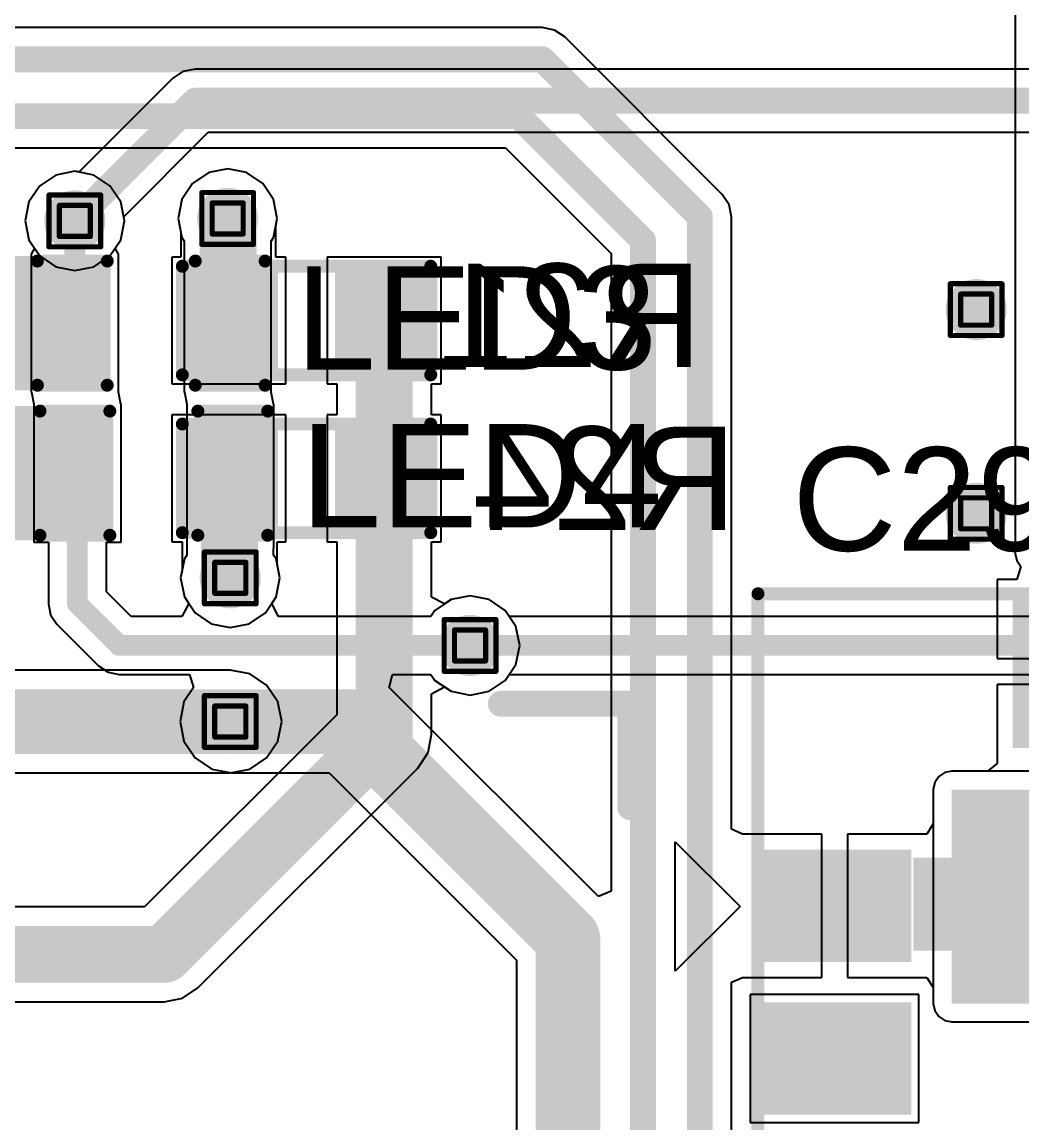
# Model space of a CAD drawing. Header units: inches. Extents: x -8 to 208, y -3 to 109.
# Drawn here: x 55.98 to 65.8, y 46.27 to 57.08 of the extents above; entities that cross this region are included whole.
import ezdxf

# ---------------------------------------------------------------- set-up
doc = ezdxf.new("R2010")
doc.units = ezdxf.units.IN
for name, color, linetype in [('BottomLayer', 5, 'Continuous'), ('BottomOverlay', 54, 'Continuous'), ('BottomPaste', 16, 'Continuous'), ('BottomSolder', 6, 'Continuous'), ('DrillDrawing', 1, 'Continuous'), ('KeepOutLayer', 6, 'Continuous'), ('TopLayer', 1, 'Continuous'), ('TopOverlay', 2, 'Continuous'), ('TopPaste', 8, 'Continuous'), ('TopSolder', 216, 'Continuous'), ('ViaHoleLayer', 16, 'Continuous')]:
    doc.layers.add(name, color=color, linetype=linetype)
doc.styles.add('Arial', font='', dxfattribs={"height": 0.2})
doc.styles.get('Arial').set_extended_font_data('Arial')

# ---------------------------------------------------------------- blocks, each defined once
blk = doc.blocks.new('SIM7500E_18')
at = {"layer": 'KeepOutLayer'}
blk.add_hatch(color=6, dxfattribs=at).paths.add_polyline_path([(1.05000044, -0.9600006199999999), (3.15000132, -0.9600006199999999), (3.15000132, 1.14000026), (1.05000044, 1.14000026)])
at = {"layer": 'TopLayer'}
for points in [[(-0.74999977, 0.45000037), (0.55000017, 0.45000037), (0.55000017, -0.45000037), (-0.74999977, -0.45000037)], [(-0.74999977, -1.04999917), (0.55000017, -1.04999917), (0.55000017, -1.94999991), (-0.74999977, -1.94999991)]]:
    blk.add_hatch(color=1, dxfattribs=at).paths.add_polyline_path(points)
at = {"layer": 'TopOverlay'}
blk.add_hatch(color=2, dxfattribs=at).paths.add_polyline_path([(0.6715988599999999, -0.44159678), (1.15419886, -0.44159678), (1.15419886, 0.47280322), (0.6715988599999999, 0.47280322)])
at = {"layer": 'TopPaste'}
for points in [[(-0.74999977, 0.45000037), (0.55000017, 0.45000037), (0.55000017, -0.45000037), (-0.74999977, -0.45000037)], [(-0.74999977, -1.04999917), (0.55000017, -1.04999917), (0.55000017, -1.94999991), (-0.74999977, -1.94999991)]]:
    blk.add_hatch(color=8, dxfattribs=at).paths.add_polyline_path(points)
at = {"layer": 'TopSolder'}
for points in [[(2.75160105, 3.05160045), (2.75160105, 1.54840051), (1.64840031, 1.54840051), (1.64840031, 3.05160045)], [(-0.85159977, 0.55160037), (0.65160017, 0.55160037), (0.65160017, -0.55160037), (-0.85159977, -0.55160037)], [(-0.85159977, -0.9483991699999998), (0.65160017, -0.9483991699999998), (0.65160017, -2.05159991), (-0.85159977, -2.05159991)]]:
    blk.add_hatch(color=216, dxfattribs=at).paths.add_polyline_path(points)
at = {"layer": 'TopOverlay'}
for p, q in [((-1.6637, 0.6281013599999999), (-1.0287, -0.00689864)), ((-1.6637, -0.64189864), (-1.6637, 0.6281013599999999)), ((-1.0287, -0.00689864), (-1.6637, -0.64189864))]:
    blk.add_line(p, q, dxfattribs=at)
at = {"layer": 'TopOverlay', "const_width": 0.127}
for points in [[(-0.85240114, 3.06360068), (-0.8523985999999999, 3.06360322)], [(-0.85240114, -24.03819932), (-0.85240114, 3.06360068)], [(-0.8523985999999999, 3.06360322), (23.25219886, 3.06360322)]]:
    blk.add_lwpolyline(points, dxfattribs=at)
at = {"layer": 'TopOverlay', "const_width": 0.0635}
for points in [[(-0.8841511400000001, 3.06360068, 1), (-0.82065114, 3.06360068, 1)], [(-0.8841511400000001, 3.06360068, 1), (-0.82065114, 3.06360068, 1)], [(-0.8841486, 3.06360322, 1), (-0.8206485999999998, 3.06360322, 1)], [(-0.8841486, 3.06360322, 1), (-0.8206485999999998, 3.06360322, 1)]]:
    blk.add_lwpolyline(points, format="xyb", close=True, dxfattribs=at)
blk = doc.blocks.new('R___0603_B_45')
at = {"layer": 'BottomLayer'}
for points in [[(-1.143, -0.4445), (-1.143, 0.4445), (-0.3809999999999999, 0.4445), (-0.3809999999999999, -0.4445)], [(0.3809999999999999, -0.4445), (0.3809999999999999, 0.4445), (1.143, 0.4445), (1.143, -0.4445)]]:
    blk.add_hatch(color=5, dxfattribs=at).paths.add_polyline_path(points)
at = {"layer": 'BottomPaste'}
for points in [[(-1.143, -0.4445), (-1.143, 0.4445), (-0.3809999999999999, 0.4445), (-0.3809999999999999, -0.4445)], [(0.3809999999999999, -0.4445), (0.3809999999999999, 0.4445), (1.143, 0.4445), (1.143, -0.4445)]]:
    blk.add_hatch(color=16, dxfattribs=at).paths.add_polyline_path(points)
at = {"layer": 'BottomSolder'}
for points in [[(-1.2446, -0.5460999999999999), (-1.2446, 0.5460999999999999), (-0.2794, 0.5460999999999999), (-0.2794, -0.5460999999999999)], [(0.2794, -0.5460999999999999), (0.2794, 0.5460999999999999), (1.2446, 0.5460999999999999), (1.2446, -0.5460999999999999)]]:
    blk.add_hatch(color=6, dxfattribs=at).paths.add_polyline_path(points)
at = {"layer": 'BottomOverlay', "const_width": 0.127}
for points in [[(1.2192, 0.5334), (-1.2192, 0.5334)], [(-1.2192, 0.5334), (-1.2192, -0.5334)], [(1.2192, 0.5334), (1.2192, -0.5334)], [(1.2192, -0.5334), (-1.2192, -0.5334)]]:
    blk.add_lwpolyline(points, dxfattribs=at)
at = {"layer": 'BottomOverlay', "const_width": 0.0635}
for points in [[(-1.25095, 0.5334, 1), (-1.18745, 0.5334, 1)], [(-1.25095, 0.5334, 1), (-1.18745, 0.5334, 1)], [(1.18745, 0.5334, 1), (1.25095, 0.5334, 1)], [(1.18745, 0.5334, 1), (1.25095, 0.5334, 1)], [(-1.25095, -0.5334, 1), (-1.18745, -0.5334, 1)], [(-1.25095, -0.5334, 1), (-1.18745, -0.5334, 1)], [(1.18745, -0.5334, 1), (1.25095, -0.5334, 1)], [(1.18745, -0.5334, 1), (1.25095, -0.5334, 1)]]:
    blk.add_lwpolyline(points, format="xyb", close=True, dxfattribs=at)
blk = doc.blocks.new('R___0603_B_48')
at = {"layer": 'BottomLayer'}
for points in [[(-1.143, -0.4445), (-1.143, 0.4445), (-0.3809999999999999, 0.4445), (-0.3809999999999999, -0.4445)], [(0.3809999999999999, -0.4445), (0.3809999999999999, 0.4445), (1.143, 0.4445), (1.143, -0.4445)]]:
    blk.add_hatch(color=5, dxfattribs=at).paths.add_polyline_path(points)
at = {"layer": 'BottomPaste'}
for points in [[(-1.143, -0.4445), (-1.143, 0.4445), (-0.3809999999999999, 0.4445), (-0.3809999999999999, -0.4445)], [(0.3809999999999999, -0.4445), (0.3809999999999999, 0.4445), (1.143, 0.4445), (1.143, -0.4445)]]:
    blk.add_hatch(color=16, dxfattribs=at).paths.add_polyline_path(points)
at = {"layer": 'BottomSolder'}
for points in [[(-1.2446, -0.5460999999999999), (-1.2446, 0.5460999999999999), (-0.2794, 0.5460999999999999), (-0.2794, -0.5460999999999999)], [(0.2794, -0.5460999999999999), (0.2794, 0.5460999999999999), (1.2446, 0.5460999999999999), (1.2446, -0.5460999999999999)]]:
    blk.add_hatch(color=6, dxfattribs=at).paths.add_polyline_path(points)
at = {"layer": 'BottomOverlay', "const_width": 0.127}
for points in [[(-1.2192, 0.5334), (-1.2192, -0.5334)], [(1.2192, 0.5334), (-1.2192, 0.5334)], [(1.2192, 0.5334), (1.2192, -0.5334)], [(1.2192, -0.5334), (-1.2192, -0.5334)]]:
    blk.add_lwpolyline(points, dxfattribs=at)
at = {"layer": 'BottomOverlay', "const_width": 0.0635}
for points in [[(-1.25095, 0.5334, 1), (-1.18745, 0.5334, 1)], [(-1.25095, 0.5334, 1), (-1.18745, 0.5334, 1)], [(1.18745, 0.5334, 1), (1.25095, 0.5334, 1)], [(1.18745, 0.5334, 1), (1.25095, 0.5334, 1)], [(-1.25095, -0.5334, 1), (-1.18745, -0.5334, 1)], [(-1.25095, -0.5334, 1), (-1.18745, -0.5334, 1)], [(1.18745, -0.5334, 1), (1.25095, -0.5334, 1)], [(1.18745, -0.5334, 1), (1.25095, -0.5334, 1)]]:
    blk.add_lwpolyline(points, format="xyb", close=True, dxfattribs=at)
blk = doc.blocks.new('LED_0603_77')
at = {"layer": 'TopLayer'}
for points in [[(-0.999998, 0.5000002699999999), (-0.499999, 0.5000002699999999), (-0.499999, -0.5000002699999999), (-0.999998, -0.5000002699999999)], [(0.50000154, 0.5000002699999999), (1.00000054, 0.5000002699999999), (1.00000054, -0.5000002699999999), (0.50000154, -0.5000002699999999)]]:
    blk.add_hatch(color=1, dxfattribs=at).paths.add_polyline_path(points)
at = {"layer": 'TopOverlay'}
blk.add_hatch(color=2, dxfattribs=at).paths.add_polyline_path([(1.11760254, -0.6604), (1.75259746, -0.6604), (1.75259746, 0.6604), (1.11760254, 0.6604)])
at = {"layer": 'TopPaste'}
for points in [[(-0.999998, 0.5000002699999999), (-0.499999, 0.5000002699999999), (-0.499999, -0.5000002699999999), (-0.999998, -0.5000002699999999)], [(0.50000154, 0.5000002699999999), (1.00000054, 0.5000002699999999), (1.00000054, -0.5000002699999999), (0.50000154, -0.5000002699999999)]]:
    blk.add_hatch(color=8, dxfattribs=at).paths.add_polyline_path(points)
at = {"layer": 'TopSolder'}
for points in [[(-1.101598, 0.6016002699999999), (-0.398399, 0.6016002699999999), (-0.398399, -0.6016002699999999), (-1.101598, -0.6016002699999999)], [(0.39840154, 0.6016002699999999), (1.10160054, 0.6016002699999999), (1.10160054, -0.6016002699999999), (0.39840154, -0.6016002699999999)]]:
    blk.add_hatch(color=216, dxfattribs=at).paths.add_polyline_path(points)
at = {"layer": 'TopOverlay', "const_width": 0.127}
for points in [[(-1.1176, 0.6096), (-1.1176, -0.6096)], [(-0.4318, 0.6096), (-1.1176, 0.6096)], [(1.11760254, 0.6096), (0.4318, 0.6096)], [(1.11760254, 0.6096), (1.11760254, -0.6096)], [(-0.4318, -0.6096), (-1.1176, -0.6096)], [(1.11760254, -0.6096), (0.4318, -0.6096)]]:
    blk.add_lwpolyline(points, dxfattribs=at)
at = {"layer": 'TopOverlay', "const_width": 0.0635}
for points in [[(-1.14935, 0.6096, 1), (-1.08585, 0.6096, 1)], [(-1.14935, 0.6096, 1), (-1.08585, 0.6096, 1)], [(-0.46355, 0.6096, 1), (-0.40005, 0.6096, 1)], [(0.40005, 0.6096, 1), (0.46355, 0.6096, 1)], [(1.08585254, 0.6096, 1), (1.14935254, 0.6096, 1)], [(1.08585254, 0.6096, 1), (1.14935254, 0.6096, 1)], [(-1.14935, -0.6096, 1), (-1.08585, -0.6096, 1)], [(-1.14935, -0.6096, 1), (-1.08585, -0.6096, 1)], [(-0.46355, -0.6096, 1), (-0.40005, -0.6096, 1)], [(0.40005, -0.6096, 1), (0.46355, -0.6096, 1)], [(1.08585254, -0.6096, 1), (1.14935254, -0.6096, 1)], [(1.08585254, -0.6096, 1), (1.14935254, -0.6096, 1)]]:
    blk.add_lwpolyline(points, format="xyb", close=True, dxfattribs=at)
blk = doc.blocks.new('LED_0603_78')
at = {"layer": 'TopLayer'}
for points in [[(-0.999998, 0.5000002699999999), (-0.499999, 0.5000002699999999), (-0.499999, -0.5000002699999999), (-0.999998, -0.5000002699999999)], [(0.50000154, 0.5000002699999999), (1.00000054, 0.5000002699999999), (1.00000054, -0.5000002699999999), (0.50000154, -0.5000002699999999)]]:
    blk.add_hatch(color=1, dxfattribs=at).paths.add_polyline_path(points)
at = {"layer": 'TopOverlay'}
blk.add_hatch(color=2, dxfattribs=at).paths.add_polyline_path([(1.1176, -0.66039238), (1.75259492, -0.66039238), (1.75259492, 0.66040762), (1.1176, 0.66040762)])
at = {"layer": 'TopPaste'}
for points in [[(-0.999998, 0.5000002699999999), (-0.499999, 0.5000002699999999), (-0.499999, -0.5000002699999999), (-0.999998, -0.5000002699999999)], [(0.50000154, 0.5000002699999999), (1.00000054, 0.5000002699999999), (1.00000054, -0.5000002699999999), (0.50000154, -0.5000002699999999)]]:
    blk.add_hatch(color=8, dxfattribs=at).paths.add_polyline_path(points)
at = {"layer": 'TopSolder'}
for points in [[(-1.101598, 0.6016002699999999), (-0.398399, 0.6016002699999999), (-0.398399, -0.6016002699999999), (-1.101598, -0.6016002699999999)], [(0.39840154, 0.6016002699999999), (1.10160054, 0.6016002699999999), (1.10160054, -0.6016002699999999), (0.39840154, -0.6016002699999999)]]:
    blk.add_hatch(color=216, dxfattribs=at).paths.add_polyline_path(points)
at = {"layer": 'TopOverlay', "const_width": 0.127}
for points in [[(-1.1176, 0.6096), (-1.1176, -0.6096)], [(-0.4318, 0.6096), (-1.1176, 0.6096)], [(1.11760254, 0.6096), (0.4318, 0.6096)], [(1.11760254, 0.6096), (1.11760254, -0.6096)], [(-0.4318, -0.6096), (-1.1176, -0.6096)], [(1.11760254, -0.6096), (0.4318, -0.6096)]]:
    blk.add_lwpolyline(points, dxfattribs=at)
at = {"layer": 'TopOverlay', "const_width": 0.0635}
for points in [[(-1.14935, 0.6096, 1), (-1.08585, 0.6096, 1)], [(-1.14935, 0.6096, 1), (-1.08585, 0.6096, 1)], [(-0.46355, 0.6096, 1), (-0.40005, 0.6096, 1)], [(0.40005, 0.6096, 1), (0.46355, 0.6096, 1)], [(1.08585254, 0.6096, 1), (1.14935254, 0.6096, 1)], [(1.08585254, 0.6096, 1), (1.14935254, 0.6096, 1)], [(-1.14935, -0.6096, 1), (-1.08585, -0.6096, 1)], [(-1.14935, -0.6096, 1), (-1.08585, -0.6096, 1)], [(-0.46355, -0.6096, 1), (-0.40005, -0.6096, 1)], [(0.40005, -0.6096, 1), (0.46355, -0.6096, 1)], [(1.08585254, -0.6096, 1), (1.14935254, -0.6096, 1)], [(1.08585254, -0.6096, 1), (1.14935254, -0.6096, 1)]]:
    blk.add_lwpolyline(points, format="xyb", close=True, dxfattribs=at)

msp = doc.modelspace()

# ---------------------------------------------------------------- hatches: boundary and pattern name
at = {"layer": 'BottomLayer'}
h = msp.add_hatch(color=5, dxfattribs=at)
edge = h.paths.add_edge_path()
edge.add_arc((56.50159895999999, 55.13140103999999), 0.2999994, 0, 360)
h = msp.add_hatch(color=5, dxfattribs=at)
edge = h.paths.add_edge_path()
edge.add_arc((58.00159849999999, 55.1554015), 0.2999994, 0, 360)
h = msp.add_hatch(color=5, dxfattribs=at)
edge = h.paths.add_edge_path()
edge.add_arc((65.34814464, 54.26027501999999), 0.2999994, 0, 360)
h = msp.add_hatch(color=5, dxfattribs=at)
edge = h.paths.add_edge_path()
edge.add_arc((65.34814464, 52.26027647999999), 0.2999994, 0, 360)
h = msp.add_hatch(color=5, dxfattribs=at)
edge = h.paths.add_edge_path()
edge.add_arc((58.02699849999999, 51.6261985), 0.2999994, 0, 360)
h = msp.add_hatch(color=5, dxfattribs=at)
edge = h.paths.add_edge_path()
edge.add_arc((60.38060059999999, 50.96260063999999), 0.2999994, 0, 360)
h = msp.add_hatch(color=5, dxfattribs=at)
edge = h.paths.add_edge_path()
edge.add_arc((58.02699849999999, 50.2158), 0.2999994, 0, 360)
at = {"layer": 'TopLayer'}
h = msp.add_hatch(color=1, dxfattribs=at)
edge = h.paths.add_edge_path()
edge.add_arc((56.50159895999999, 55.13140103999999), 0.2999994, 0, 360)
h = msp.add_hatch(color=1, dxfattribs=at)
edge = h.paths.add_edge_path()
edge.add_arc((58.00159849999999, 55.1554015), 0.2999994, 0, 360)
h = msp.add_hatch(color=1, dxfattribs=at)
edge = h.paths.add_edge_path()
edge.add_arc((65.34814464, 54.26027501999999), 0.2999994, 0, 360)
h = msp.add_hatch(color=1, dxfattribs=at)
edge = h.paths.add_edge_path()
edge.add_arc((65.34814464, 52.26027647999999), 0.2999994, 0, 360)
h = msp.add_hatch(color=1, dxfattribs=at)
edge = h.paths.add_edge_path()
edge.add_arc((58.02699849999999, 51.6261985), 0.2999994, 0, 360)
h = msp.add_hatch(color=1, dxfattribs=at)
edge = h.paths.add_edge_path()
edge.add_arc((60.38060059999999, 50.96260063999999), 0.2999994, 0, 360)
h = msp.add_hatch(color=1, dxfattribs=at)
edge = h.paths.add_edge_path()
edge.add_arc((58.02699849999999, 50.2158), 0.2999994, 0, 360)
at = {"layer": 'ViaHoleLayer'}
h = msp.add_hatch(color=16, dxfattribs=at)
edge = h.paths.add_edge_path()
edge.add_arc((56.50159895999999, 55.13140103999999), 0.1499997, 0, 360)
h = msp.add_hatch(color=16, dxfattribs=at)
edge = h.paths.add_edge_path()
edge.add_arc((58.00159849999999, 55.1554015), 0.1499997, 0, 360)
h = msp.add_hatch(color=16, dxfattribs=at)
edge = h.paths.add_edge_path()
edge.add_arc((65.34814464, 54.26027501999999), 0.1499997, 0, 360)
h = msp.add_hatch(color=16, dxfattribs=at)
edge = h.paths.add_edge_path()
edge.add_arc((65.34814464, 52.26027647999999), 0.1499997, 0, 360)
h = msp.add_hatch(color=16, dxfattribs=at)
edge = h.paths.add_edge_path()
edge.add_arc((58.02699849999999, 51.6261985), 0.1499997, 0, 360)
h = msp.add_hatch(color=16, dxfattribs=at)
edge = h.paths.add_edge_path()
edge.add_arc((60.38060059999999, 50.96260063999999), 0.1499997, 0, 360)
h = msp.add_hatch(color=16, dxfattribs=at)
edge = h.paths.add_edge_path()
edge.add_arc((58.02699849999999, 50.2158), 0.1499997, 0, 360)

# ---------------------------------------------------------------- linework, layer by layer
at = {"layer": 'BottomLayer'}
for p, q in [((57.56307004, 56.59891652), (57.46224982, 56.5315481)), ((57.68199792, 56.62257154), (57.56307004, 56.59891652)), ((73.1012, 56.62257154), (57.68199792, 56.62257154)), ((57.46224982, 56.5315481), (56.54135504, 55.61065331999999)), ((56.98085123999999, 55.17115712), (57.81072258, 56.00102845999999)), ((57.81072258, 56.00102845999999), (72.97247533999999, 56.00102845999999)), ((56.31517058, 55.58147633999999), (56.15712416, 55.47587584)), ((56.50159895999999, 55.61856034), (56.31517058, 55.58147633999999)), ((56.54135504, 55.61065331999999), (56.50159895999999, 55.61856034)), ((57.81517012, 55.60547679999999), (57.6571237, 55.4998763)), ((58.00159849999999, 55.6425608), (57.81517012, 55.60547679999999)), ((58.18802688, 55.60547679999999), (58.00159849999999, 55.6425608)), ((58.34607329999999, 55.4998763), (58.18802688, 55.60547679999999)), ((56.15712416, 55.47587584), (56.05152366, 55.31782942)), ((57.6571237, 55.4998763), (57.55152319999999, 55.34182987999999)), ((58.45167379999999, 55.34182987999999), (58.34607329999999, 55.4998763)), ((56.05152366, 55.31782942), (56.01443965999999, 55.13140103999999)), ((57.55152319999999, 55.34182987999999), (57.5144392, 55.1554015)), ((58.48875779999999, 55.1554015), (58.45167379999999, 55.34182987999999)), ((56.98875826, 55.13140103999999), (56.98085123999999, 55.17115712)), ((57.5144392, 55.1554015), (57.54144194, 55.01965374)), ((58.47375401999999, 55.07997366), (58.48875779999999, 55.1554015)), ((56.01443965999999, 55.13140103999999), (56.05152366, 54.94497266)), ((56.95167426, 54.94497266), (56.98875826, 55.13140103999999)), ((58.47375401999999, 54.77509999999999), (58.47375401999999, 55.07997366)), ((56.05152366, 54.94497266), (56.15712416, 54.78692623999999)), ((56.84607376, 54.78692623999999), (56.95167426, 54.94497266)), ((57.54144194, 55.01965374), (57.54144194, 54.77509999999999)), ((56.15712416, 54.78692623999999), (56.31517058, 54.68132574)), ((56.68802734, 54.68132574), (56.84607376, 54.78692623999999)), ((57.54144194, 54.77509999999999), (57.4548, 54.77509999999999)), ((57.4548, 54.77509999999999), (57.4548, 53.5305)), ((58.57239999999999, 54.77509999999999), (58.47375401999999, 54.77509999999999)), ((58.57239999999999, 53.5305), (58.57239999999999, 54.77509999999999)), ((60.0964, 54.77509999999999), (58.9788, 54.77509999999999)), ((58.9788, 54.77509999999999), (58.9788, 53.5305)), ((60.0964, 53.5305), (60.0964, 54.77509999999999)), ((56.31517058, 54.68132574), (56.50159895999999, 54.64424173999999)), ((56.50159895999999, 54.64424173999999), (56.68802734, 54.68132574)), ((57.4548, 53.5305), (58.57239999999999, 53.5305)), ((58.9788, 53.5305), (59.07144395999999, 53.5305)), ((59.07144395999999, 53.5305), (59.07144395999999, 53.2257)), ((60.00375603999999, 53.2257), (60.00375603999999, 53.5305)), ((60.00375603999999, 53.5305), (60.0964, 53.5305)), ((58.57239999999999, 53.2257), (57.4548, 53.2257)), ((57.4548, 53.2257), (57.4548, 51.9811)), ((58.57239999999999, 51.9811), (58.57239999999999, 53.2257)), ((59.07144395999999, 53.2257), (58.9788, 53.2257)), ((58.9788, 53.2257), (58.9788, 51.9811)), ((60.0964, 53.2257), (60.00375603999999, 53.2257)), ((60.0964, 51.9811), (60.0964, 53.2257)), ((57.4548, 51.9811), (57.55414193999999, 51.9811)), ((57.55414193999999, 51.9811), (57.55414193999999, 51.69810081999999)), ((58.48645402, 51.76547178), (58.48645402, 51.9811)), ((58.48645402, 51.9811), (58.57239999999999, 51.9811)), ((58.9788, 51.9811), (59.07144395999999, 51.9811)), ((59.07144395999999, 51.9811), (59.07144395999999, 50.28188826)), ((60.00375603999999, 51.43819024), (60.00375603999999, 51.9811)), ((60.00375603999999, 51.9811), (60.0964, 51.9811)), ((57.55414193999999, 51.69810081999999), (57.5398392, 51.6261985)), ((58.5141578, 51.6261985), (58.48645402, 51.76547178)), ((57.5398392, 51.6261985), (57.5769232, 51.43977011999999)), ((58.47707379999999, 51.43977011999999), (58.5141578, 51.6261985)), ((57.5769232, 51.43977011999999), (57.6825237, 51.2817237)), ((58.3714733, 51.2817237), (58.47707379999999, 51.43977011999999)), ((60.13075603999999, 51.37030366), (60.00375603999999, 51.43819024)), ((60.19417221999999, 51.41267593999999), (60.13075603999999, 51.37030366)), ((60.38060059999999, 51.44975994), (60.19417221999999, 51.41267593999999)), ((60.56702898, 51.41267593999999), (60.38060059999999, 51.44975994)), ((60.72507539999999, 51.30707544), (60.56702898, 51.41267593999999)), ((57.6825237, 51.2817237), (57.84057012, 51.17612319999999)), ((58.21342688, 51.17612319999999), (58.3714733, 51.2817237)), ((60.76489752, 51.24747433999999), (60.72507539999999, 51.30707544)), ((67.7458005, 51.24747433999999), (60.76489752, 51.24747433999999)), ((57.84057012, 51.17612319999999), (58.02699849999999, 51.1390392)), ((58.02699849999999, 51.1390392), (58.21342688, 51.17612319999999)), ((58.02699849999999, 50.7208028), (55.09857915999999, 50.7208028)), ((58.2202544, 50.68236244), (58.02699849999999, 50.7208028)), ((58.38408947999999, 50.57289098), (58.2202544, 50.68236244)), ((60.56702898, 50.51252534), (60.72507539999999, 50.61812584)), ((60.72507539999999, 50.61812584), (60.76489752, 50.67772694)), ((60.76489752, 50.67772694), (67.86378858, 50.67772694)), ((58.49356093999999, 50.4090559), (58.38408947999999, 50.57289098)), ((60.00375603999999, 50.48701104), (60.13075603999999, 50.55489762)), ((60.00375603999999, 50.0888), (60.00375603999999, 50.48701104)), ((60.13075603999999, 50.55489762), (60.19417221999999, 50.51252534)), ((60.19417221999999, 50.51252534), (60.38060059999999, 50.47544134)), ((60.38060059999999, 50.47544134), (60.56702898, 50.51252534)), ((58.5320013, 50.2158), (58.49356093999999, 50.4090559)), ((59.07144395999999, 50.28188826), (57.18551428, 48.39595604)), ((58.49356093999999, 50.0225441), (58.5320013, 50.2158)), ((59.96827224, 49.91041072), (60.00375603999999, 50.0888)), ((58.38408947999999, 49.85870902), (58.49356093999999, 50.0225441)), ((58.2202544, 49.74923756), (58.38408947999999, 49.85870902)), ((59.86722341999999, 49.75917912), (59.96827224, 49.91041072)), ((57.70822087999999, 47.60017912), (59.86722341999999, 49.75917912)), ((58.02699849999999, 49.71079719999999), (58.2202544, 49.74923756)), ((65.10880044, 49.72788123999999), (65.03942796, 49.71408141999999)), ((67.20880131999999, 49.72788123999999), (65.10880044, 49.72788123999999)), ((54.88939999999999, 49.71079719999999), (58.02699849999999, 49.71079719999999)), ((64.98061426, 49.67478508), (64.94131792, 49.61597138)), ((65.03942796, 49.71408141999999), (64.98061426, 49.67478508)), ((64.94131792, 49.61597138), (64.92751809999999, 49.5465989)), ((64.92751809999999, 49.5465989), (64.92751809999999, 47.44659802)), ((57.18551428, 48.39595604), (48.07136689999999, 48.39595604)), ((57.55699182, 47.49912776), (57.70822087999999, 47.60017912)), ((55.494936, 47.46364396), (57.37859999999999, 47.46364396)), ((57.37859999999999, 47.46364396), (57.55699182, 47.49912776)), ((64.92751809999999, 47.44659802), (64.94131792, 47.37722554)), ((64.94131792, 47.37722554), (64.98061426, 47.31841184)), ((64.98061426, 47.31841184), (65.03942796, 47.2791155)), ((65.03942796, 47.2791155), (65.10880044, 47.26531568)), ((65.10880044, 47.26531568), (67.20880131999999, 47.26531568))]:
    msp.add_line(p, q, dxfattribs=at)
for points, const_width in [([(56.50159895999999, 55.13140103999999), (57.68199792, 56.3118)], 0.254), ([(57.68199792, 56.3118), (73.1012, 56.3118)], 0.254), ([(58.00159849999999, 55.1554015), (58.00759798, 55.14940202)], 0.5588), ([(58.00759798, 54.15880202), (58.00759798, 55.14940202)], 0.5588), ([(58.00759798, 54.15880202), (58.01359999999999, 54.1528)], 0.5588), ([(59.53759999999999, 52.6034), (59.53759999999999, 54.1528)], 0.5588), ([(58.01359999999999, 52.6034), (58.02029798, 52.59670202)], 0.5588), ([(58.02029798, 51.63289902), (58.02029798, 52.59670202)], 0.5588), ([(59.53759999999999, 50.0888), (59.53759999999999, 52.6034)], 0.5588), ([(58.02029798, 51.63289902), (58.02699849999999, 51.6261985)], 0.5588), ([(60.38060059999999, 50.96260063999999), (60.38600063999999, 50.96260063999999)], 0.2032), ([(60.38600063999999, 50.96260063999999), (67.86380127999999, 50.96260063999999)], 0.2032), ([(54.88939999999999, 50.2158), (58.02699849999999, 50.2158)], 0.635), ([(57.37859999999999, 47.9298), (59.53759999999999, 50.0888)], 0.5588), ([(43.9928, 47.9298), (57.37859999999999, 47.9298)], 0.5588)]:
    msp.add_lwpolyline(points, dxfattribs=dict(at, const_width=const_width))
for points, const_width in [([(57.61849792, 56.3118, 1), (57.74549792, 56.3118, 1)], 0.127), ([(57.61849792, 56.3118, 1), (57.74549792, 56.3118, 1)], 0.127), ([(57.8618985, 55.1554015, 1), (58.1412985, 55.1554015, 1)], 0.2794), ([(57.86789798, 55.14940202, 1), (58.14729797999999, 55.14940202, 1)], 0.2794), ([(57.86789798, 55.14940202, 1), (58.14729797999999, 55.14940202, 1)], 0.2794), ([(56.43809895999999, 55.13140103999999, 1), (56.56509896, 55.13140103999999, 1)], 0.127), ([(57.86789798, 54.15880202, 1), (58.14729797999999, 54.15880202, 1)], 0.2794), ([(57.86789798, 54.15880202, 1), (58.14729797999999, 54.15880202, 1)], 0.2794), ([(57.8739, 54.1528, 1), (58.15329999999999, 54.1528, 1)], 0.2794), ([(59.39789999999999, 54.1528, 1), (59.6773, 54.1528, 1)], 0.2794), ([(57.8739, 52.6034, 1), (58.15329999999999, 52.6034, 1)], 0.2794), ([(57.88059797999999, 52.59670202, 1), (58.15999797999999, 52.59670202, 1)], 0.2794), ([(57.88059797999999, 52.59670202, 1), (58.15999797999999, 52.59670202, 1)], 0.2794), ([(59.39789999999999, 52.6034, 1), (59.6773, 52.6034, 1)], 0.2794), ([(59.39789999999999, 52.6034, 1), (59.6773, 52.6034, 1)], 0.2794), ([(57.88059797999999, 51.63289902, 1), (58.15999797999999, 51.63289902, 1)], 0.2794), ([(57.88059797999999, 51.63289902, 1), (58.15999797999999, 51.63289902, 1)], 0.2794), ([(57.8872985, 51.6261985, 1), (58.1666985, 51.6261985, 1)], 0.2794), ([(60.3298006, 50.96260063999999, 1), (60.4314006, 50.96260063999999, 1)], 0.1016), ([(60.33520064, 50.96260063999999, 1), (60.43680063999999, 50.96260063999999, 1)], 0.1016), ([(60.33520064, 50.96260063999999, 1), (60.43680063999999, 50.96260063999999, 1)], 0.1016), ([(57.8682485, 50.2158, 1), (58.1857485, 50.2158, 1)], 0.3175), ([(59.39789999999999, 50.0888, 1), (59.6773, 50.0888, 1)], 0.2794), ([(59.39789999999999, 50.0888, 1), (59.6773, 50.0888, 1)], 0.2794), ([(57.23889999999999, 47.9298, 1), (57.5183, 47.9298, 1)], 0.2794), ([(57.23889999999999, 47.9298, 1), (57.5183, 47.9298, 1)], 0.2794)]:
    msp.add_lwpolyline(points, format="xyb", close=True, dxfattribs=dict(at, const_width=const_width))
at = {"layer": 'DrillDrawing', "const_width": 0.0508}
for points in [[(56.24759896, 55.38540104), (56.75559896, 55.38540104)], [(56.24759896, 54.87740104), (56.24759896, 55.38540104)], [(56.75559896, 54.87740104), (56.75559896, 55.38540104)], [(57.7475985, 55.40940149999999), (58.2555985, 55.40940149999999)], [(57.7475985, 54.90140149999999), (57.7475985, 55.40940149999999)], [(58.2555985, 54.90140149999999), (58.2555985, 55.40940149999999)], [(56.34919896, 55.28380104), (56.65399896, 55.28380104)], [(56.34919896, 54.97900104), (56.34919896, 55.28380104)], [(56.65399896, 54.97900104), (56.65399896, 55.28380104)], [(57.8491985, 55.3078015), (58.1539985, 55.3078015)], [(57.8491985, 55.0030015), (57.8491985, 55.3078015)], [(58.1539985, 55.0030015), (58.1539985, 55.3078015)], [(57.8491985, 55.0030015), (58.1539985, 55.0030015)], [(56.34919896, 54.97900104), (56.65399896, 54.97900104)], [(57.7475985, 54.90140149999999), (58.2555985, 54.90140149999999)], [(56.24759896, 54.87740104), (56.75559896, 54.87740104)], [(65.09414464, 54.51427502), (65.60214463999999, 54.51427502)], [(65.09414464, 54.00627502), (65.09414464, 54.51427502)], [(65.60214463999999, 54.00627502), (65.60214463999999, 54.51427502)], [(65.19574464, 54.41267502), (65.50054464, 54.41267502)], [(65.19574464, 54.10787502), (65.19574464, 54.41267502)], [(65.50054464, 54.10787502), (65.50054464, 54.41267502)], [(65.19574464, 54.10787502), (65.50054464, 54.10787502)], [(65.09414464, 54.00627502), (65.60214463999999, 54.00627502)], [(65.09414464, 52.51427648), (65.60214463999999, 52.51427648)], [(65.09414464, 52.00627648), (65.09414464, 52.51427648)], [(65.60214463999999, 52.00627648), (65.60214463999999, 52.51427648)], [(65.19574464, 52.41267648), (65.50054464, 52.41267648)], [(65.19574464, 52.10787648), (65.19574464, 52.41267648)], [(65.50054464, 52.10787648), (65.50054464, 52.41267648)], [(65.19574464, 52.10787648), (65.50054464, 52.10787648)], [(65.09414464, 52.00627648), (65.60214463999999, 52.00627648)], [(57.7729985, 51.88019849999999), (58.2809985, 51.88019849999999)], [(57.7729985, 51.37219849999999), (57.7729985, 51.88019849999999)], [(58.2809985, 51.37219849999999), (58.2809985, 51.88019849999999)], [(57.8745985, 51.77859849999999), (58.1793985, 51.77859849999999)], [(57.8745985, 51.47379849999999), (57.8745985, 51.77859849999999)], [(58.1793985, 51.47379849999999), (58.1793985, 51.77859849999999)], [(57.8745985, 51.47379849999999), (58.1793985, 51.47379849999999)], [(57.7729985, 51.37219849999999), (58.2809985, 51.37219849999999)], [(60.1266006, 51.21660064), (60.63460059999999, 51.21660064)], [(60.1266006, 50.70860064), (60.1266006, 51.21660064)], [(60.63460059999999, 50.70860064), (60.63460059999999, 51.21660064)], [(60.2282006, 51.11500064), (60.53300059999999, 51.11500064)], [(60.2282006, 50.81020064), (60.2282006, 51.11500064)], [(60.53300059999999, 50.81020064), (60.53300059999999, 51.11500064)], [(60.2282006, 50.81020064), (60.53300059999999, 50.81020064)], [(60.1266006, 50.70860064), (60.63460059999999, 50.70860064)], [(57.7729985, 50.4698), (58.2809985, 50.4698)], [(57.7729985, 49.9618), (57.7729985, 50.4698)], [(58.2809985, 49.9618), (58.2809985, 50.4698)], [(57.8745985, 50.3682), (58.1793985, 50.3682)], [(57.8745985, 50.0634), (57.8745985, 50.3682)], [(58.1793985, 50.0634), (58.1793985, 50.3682)], [(57.8745985, 50.0634), (58.1793985, 50.0634)], [(57.7729985, 49.9618), (58.2809985, 49.9618)]]:
    msp.add_lwpolyline(points, dxfattribs=at)
at = {"layer": 'DrillDrawing', "const_width": 0.0254}
for points in [[(56.23489896, 55.38540104, 1), (56.26029896, 55.38540104, 1)], [(56.23489896, 55.38540104, 1), (56.26029896, 55.38540104, 1)], [(56.74289895999999, 55.38540104, 1), (56.76829896, 55.38540104, 1)], [(56.74289895999999, 55.38540104, 1), (56.76829896, 55.38540104, 1)], [(57.73489849999999, 55.40940149999999, 1), (57.76029849999999, 55.40940149999999, 1)], [(57.73489849999999, 55.40940149999999, 1), (57.76029849999999, 55.40940149999999, 1)], [(58.2428985, 55.40940149999999, 1), (58.26829849999999, 55.40940149999999, 1)], [(58.2428985, 55.40940149999999, 1), (58.26829849999999, 55.40940149999999, 1)], [(56.33649895999999, 55.28380104, 1), (56.36189896, 55.28380104, 1)], [(56.33649895999999, 55.28380104, 1), (56.36189896, 55.28380104, 1)], [(56.64129895999999, 55.28380104, 1), (56.66669896000001, 55.28380104, 1)], [(56.64129895999999, 55.28380104, 1), (56.66669896000001, 55.28380104, 1)], [(57.8364985, 55.3078015, 1), (57.8618985, 55.3078015, 1)], [(57.8364985, 55.3078015, 1), (57.8618985, 55.3078015, 1)], [(58.1412985, 55.3078015, 1), (58.1666985, 55.3078015, 1)], [(58.1412985, 55.3078015, 1), (58.1666985, 55.3078015, 1)], [(57.8364985, 55.0030015, 1), (57.8618985, 55.0030015, 1)], [(57.8364985, 55.0030015, 1), (57.8618985, 55.0030015, 1)], [(58.1412985, 55.0030015, 1), (58.1666985, 55.0030015, 1)], [(58.1412985, 55.0030015, 1), (58.1666985, 55.0030015, 1)], [(56.33649895999999, 54.97900104, 1), (56.36189896, 54.97900104, 1)], [(56.33649895999999, 54.97900104, 1), (56.36189896, 54.97900104, 1)], [(56.64129895999999, 54.97900104, 1), (56.66669896000001, 54.97900104, 1)], [(56.64129895999999, 54.97900104, 1), (56.66669896000001, 54.97900104, 1)], [(57.73489849999999, 54.90140149999999, 1), (57.76029849999999, 54.90140149999999, 1)], [(57.73489849999999, 54.90140149999999, 1), (57.76029849999999, 54.90140149999999, 1)], [(58.2428985, 54.90140149999999, 1), (58.26829849999999, 54.90140149999999, 1)], [(58.2428985, 54.90140149999999, 1), (58.26829849999999, 54.90140149999999, 1)], [(56.23489896, 54.87740104, 1), (56.26029896, 54.87740104, 1)], [(56.23489896, 54.87740104, 1), (56.26029896, 54.87740104, 1)], [(56.74289895999999, 54.87740104, 1), (56.76829896, 54.87740104, 1)], [(56.74289895999999, 54.87740104, 1), (56.76829896, 54.87740104, 1)], [(65.08144463999999, 54.51427502, 1), (65.10684464, 54.51427502, 1)], [(65.08144463999999, 54.51427502, 1), (65.10684464, 54.51427502, 1)], [(65.58944464, 54.51427502, 1), (65.61484464, 54.51427502, 1)], [(65.58944464, 54.51427502, 1), (65.61484464, 54.51427502, 1)], [(65.18304463999999, 54.41267502, 1), (65.20844464, 54.41267502, 1)], [(65.18304463999999, 54.41267502, 1), (65.20844464, 54.41267502, 1)], [(65.48784463999999, 54.41267502, 1), (65.51324464, 54.41267502, 1)], [(65.48784463999999, 54.41267502, 1), (65.51324464, 54.41267502, 1)], [(65.18304463999999, 54.10787502, 1), (65.20844464, 54.10787502, 1)], [(65.18304463999999, 54.10787502, 1), (65.20844464, 54.10787502, 1)], [(65.48784463999999, 54.10787502, 1), (65.51324464, 54.10787502, 1)], [(65.48784463999999, 54.10787502, 1), (65.51324464, 54.10787502, 1)], [(65.08144463999999, 54.00627502, 1), (65.10684464, 54.00627502, 1)], [(65.08144463999999, 54.00627502, 1), (65.10684464, 54.00627502, 1)], [(65.58944464, 54.00627502, 1), (65.61484464, 54.00627502, 1)], [(65.58944464, 54.00627502, 1), (65.61484464, 54.00627502, 1)], [(65.08144463999999, 52.51427648, 1), (65.10684464, 52.51427648, 1)], [(65.08144463999999, 52.51427648, 1), (65.10684464, 52.51427648, 1)], [(65.58944464, 52.51427648, 1), (65.61484464, 52.51427648, 1)], [(65.58944464, 52.51427648, 1), (65.61484464, 52.51427648, 1)], [(65.18304463999999, 52.41267648, 1), (65.20844464, 52.41267648, 1)], [(65.18304463999999, 52.41267648, 1), (65.20844464, 52.41267648, 1)], [(65.48784463999999, 52.41267648, 1), (65.51324464, 52.41267648, 1)], [(65.48784463999999, 52.41267648, 1), (65.51324464, 52.41267648, 1)], [(65.18304463999999, 52.10787648, 1), (65.20844464, 52.10787648, 1)], [(65.18304463999999, 52.10787648, 1), (65.20844464, 52.10787648, 1)], [(65.48784463999999, 52.10787648, 1), (65.51324464, 52.10787648, 1)], [(65.48784463999999, 52.10787648, 1), (65.51324464, 52.10787648, 1)], [(65.08144463999999, 52.00627648, 1), (65.10684464, 52.00627648, 1)], [(65.08144463999999, 52.00627648, 1), (65.10684464, 52.00627648, 1)], [(65.58944464, 52.00627648, 1), (65.61484464, 52.00627648, 1)], [(65.58944464, 52.00627648, 1), (65.61484464, 52.00627648, 1)], [(57.76029849999999, 51.88019849999999, 1), (57.7856985, 51.88019849999999, 1)], [(57.76029849999999, 51.88019849999999, 1), (57.7856985, 51.88019849999999, 1)], [(58.26829849999999, 51.88019849999999, 1), (58.2936985, 51.88019849999999, 1)], [(58.26829849999999, 51.88019849999999, 1), (58.2936985, 51.88019849999999, 1)], [(57.8618985, 51.77859849999999, 1), (57.8872985, 51.77859849999999, 1)], [(57.8618985, 51.77859849999999, 1), (57.8872985, 51.77859849999999, 1)], [(58.1666985, 51.77859849999999, 1), (58.1920985, 51.77859849999999, 1)], [(58.1666985, 51.77859849999999, 1), (58.1920985, 51.77859849999999, 1)], [(57.8618985, 51.47379849999999, 1), (57.8872985, 51.47379849999999, 1)], [(57.8618985, 51.47379849999999, 1), (57.8872985, 51.47379849999999, 1)], [(58.1666985, 51.47379849999999, 1), (58.1920985, 51.47379849999999, 1)], [(58.1666985, 51.47379849999999, 1), (58.1920985, 51.47379849999999, 1)], [(57.76029849999999, 51.37219849999999, 1), (57.7856985, 51.37219849999999, 1)], [(57.76029849999999, 51.37219849999999, 1), (57.7856985, 51.37219849999999, 1)], [(58.26829849999999, 51.37219849999999, 1), (58.2936985, 51.37219849999999, 1)], [(58.26829849999999, 51.37219849999999, 1), (58.2936985, 51.37219849999999, 1)], [(60.1139006, 51.21660064, 1), (60.13930059999999, 51.21660064, 1)], [(60.1139006, 51.21660064, 1), (60.13930059999999, 51.21660064, 1)], [(60.6219006, 51.21660064, 1), (60.64730059999999, 51.21660064, 1)], [(60.6219006, 51.21660064, 1), (60.64730059999999, 51.21660064, 1)], [(60.2155006, 51.11500064, 1), (60.2409006, 51.11500064, 1)], [(60.2155006, 51.11500064, 1), (60.2409006, 51.11500064, 1)], [(60.5203006, 51.11500064, 1), (60.5457006, 51.11500064, 1)], [(60.5203006, 51.11500064, 1), (60.5457006, 51.11500064, 1)], [(60.2155006, 50.81020064, 1), (60.2409006, 50.81020064, 1)], [(60.2155006, 50.81020064, 1), (60.2409006, 50.81020064, 1)], [(60.5203006, 50.81020064, 1), (60.5457006, 50.81020064, 1)], [(60.5203006, 50.81020064, 1), (60.5457006, 50.81020064, 1)], [(60.1139006, 50.70860064, 1), (60.13930059999999, 50.70860064, 1)], [(60.1139006, 50.70860064, 1), (60.13930059999999, 50.70860064, 1)], [(60.6219006, 50.70860064, 1), (60.64730059999999, 50.70860064, 1)], [(60.6219006, 50.70860064, 1), (60.64730059999999, 50.70860064, 1)], [(57.76029849999999, 50.4698, 1), (57.7856985, 50.4698, 1)], [(57.76029849999999, 50.4698, 1), (57.7856985, 50.4698, 1)], [(58.26829849999999, 50.4698, 1), (58.2936985, 50.4698, 1)], [(58.26829849999999, 50.4698, 1), (58.2936985, 50.4698, 1)], [(57.8618985, 50.3682, 1), (57.8872985, 50.3682, 1)], [(57.8618985, 50.3682, 1), (57.8872985, 50.3682, 1)], [(58.1666985, 50.3682, 1), (58.1920985, 50.3682, 1)], [(58.1666985, 50.3682, 1), (58.1920985, 50.3682, 1)], [(57.8618985, 50.0634, 1), (57.8872985, 50.0634, 1)], [(57.8618985, 50.0634, 1), (57.8872985, 50.0634, 1)], [(58.1666985, 50.0634, 1), (58.1920985, 50.0634, 1)], [(58.1666985, 50.0634, 1), (58.1920985, 50.0634, 1)], [(57.76029849999999, 49.9618, 1), (57.7856985, 49.9618, 1)], [(57.76029849999999, 49.9618, 1), (57.7856985, 49.9618, 1)], [(58.26829849999999, 49.9618, 1), (58.2936985, 49.9618, 1)], [(58.26829849999999, 49.9618, 1), (58.2936985, 49.9618, 1)]]:
    msp.add_lwpolyline(points, format="xyb", close=True, dxfattribs=at)
at = {"layer": 'TopLayer'}
for p, q in [((65.73171511999999, 61.20511762), (65.73171511999999, 51.86679999999999)), ((61.08986003999999, 57.02897153999999), (48.37615928, 57.02897153999999)), ((61.20878791999999, 57.00531651999999), (61.08986003999999, 57.02897153999999)), ((61.30960813999999, 56.9379481), (61.20878791999999, 57.00531651999999)), ((62.85614809999999, 55.39140814), (61.30960813999999, 56.9379481)), ((48.37765787999999, 55.84862846), (60.72967534, 55.84862846)), ((60.72967534, 55.84862846), (61.76682846, 54.8114728)), ((56.31517058, 55.58147633999999), (56.15712416, 55.47587584)), ((56.50159895999999, 55.61856034), (56.31517058, 55.58147633999999)), ((56.68802734, 55.58147633999999), (56.50159895999999, 55.61856034)), ((56.84607376, 55.47587584), (56.68802734, 55.58147633999999)), ((57.81517012, 55.60547679999999), (57.6571237, 55.4998763)), ((58.00159849999999, 55.6425608), (57.81517012, 55.60547679999999)), ((58.18802688, 55.60547679999999), (58.00159849999999, 55.6425608)), ((58.34607329999999, 55.4998763), (58.18802688, 55.60547679999999)), ((56.15712416, 55.47587584), (56.05152366, 55.31782942)), ((56.95167426, 55.31782942), (56.84607376, 55.47587584)), ((57.6571237, 55.4998763), (57.55152319999999, 55.34182987999999)), ((58.45167379999999, 55.34182987999999), (58.34607329999999, 55.4998763)), ((62.92351652, 55.29058792), (62.85614809999999, 55.39140814)), ((56.05152366, 55.31782942), (56.01443965999999, 55.13140103999999)), ((56.98875826, 55.13140103999999), (56.95167426, 55.31782942)), ((57.55152319999999, 55.34182987999999), (57.5144392, 55.1554015)), ((58.48875779999999, 55.1554015), (58.45167379999999, 55.34182987999999)), ((62.94717154, 55.17166004), (62.92351652, 55.29058792)), ((57.5144392, 55.1554015), (57.55152319999999, 54.96897311999999)), ((58.45167379999999, 54.96897311999999), (58.48875779999999, 55.1554015)), ((62.94717154, 49.15736167999999), (62.94717154, 55.17166004)), ((56.01443965999999, 55.13140103999999), (56.05152366, 54.94497266)), ((56.95167426, 54.94497266), (56.98875826, 55.13140103999999)), ((56.05152366, 54.94497266), (56.10540467999999, 54.8643302)), ((56.89779324, 54.8643302), (56.95167426, 54.94497266)), ((57.55152319999999, 54.96897311999999), (57.57609262, 54.932199)), ((57.57609262, 54.932199), (57.57379646, 54.80519899999999)), ((58.42710438, 54.932199), (58.45167379999999, 54.96897311999999)), ((58.42940054, 54.80519899999999), (58.42710438, 54.932199)), ((56.10540467999999, 54.8643302), (56.07379691999999, 54.80519646)), ((56.929401, 54.80519646), (56.89779324, 54.8643302)), ((61.76682846, 54.8114728), (61.76682846, 48.55015943999999)), ((56.07379691999999, 54.80519646), (56.07379946, 54.80519646)), ((56.07379946, 54.80519646), (56.07379946, 53.449601)), ((56.92939845999999, 53.45900154), (56.92939845999999, 54.80519646)), ((56.92939845999999, 54.80519646), (56.929401, 54.80519646)), ((57.57379646, 54.80519899999999), (57.57379392, 54.80519646)), ((57.57379392, 54.80519646), (57.57379899999999, 54.80519392)), ((57.57379899999999, 54.80519392), (57.57379899999999, 53.449601)), ((58.429398, 54.80519392), (58.42940308, 54.80519899999999)), ((58.429398, 53.45900154), (58.429398, 54.80519392)), ((58.42940308, 54.80519899999999), (58.42940054, 54.80519899999999)), ((56.07379946, 53.449601), (56.07650964, 53.449601)), ((56.07650964, 53.449601), (56.09919692, 53.331999)), ((56.929401, 53.449601), (56.92939845999999, 53.45900154)), ((56.95208827999999, 53.331999), (56.929401, 53.449601)), ((57.57379899999999, 53.449601), (57.57650918, 53.449601)), ((57.57650918, 53.449601), (57.59919645999999, 53.331999)), ((58.42940054, 53.449601), (58.429398, 53.45900154)), ((58.45208782, 53.331999), (58.42940054, 53.449601)), ((56.09919692, 53.331999), (56.09919946, 53.32259845999999)), ((56.09919946, 53.32259845999999), (56.09919946, 51.976401)), ((56.95479846, 53.331999), (56.95208827999999, 53.331999)), ((56.95479846, 51.976401), (56.95479846, 53.331999)), ((57.59919645999999, 53.331999), (57.599199, 53.32259845999999)), ((57.599199, 53.32259845999999), (57.599199, 51.97640608)), ((58.454798, 53.331999), (58.45208782, 53.331999)), ((58.454798, 51.97640608), (58.454798, 53.331999)), ((56.09919946, 51.976401), (56.24212526, 51.976401)), ((56.24212526, 51.976401), (56.24212526, 51.37221628)), ((56.81187266, 51.49020436), (56.81187266, 51.976401)), ((56.81187266, 51.976401), (56.95479846, 51.976401)), ((57.599199, 51.97640608), (57.59919392, 51.976401)), ((57.59919392, 51.976401), (57.59919645999999, 51.976401)), ((57.59919645999999, 51.976401), (57.60149261999999, 51.849401)), ((58.45250437999999, 51.849401), (58.45480054, 51.976401)), ((58.45480308, 51.97640354), (58.454798, 51.97640608)), ((58.45480054, 51.976401), (58.45480308, 51.97640354)), ((57.5769232, 51.81262688), (57.5398392, 51.6261985)), ((57.60149261999999, 51.849401), (57.5769232, 51.81262688)), ((58.47707379999999, 51.81262688), (58.45250437999999, 51.849401)), ((58.5141578, 51.6261985), (58.47707379999999, 51.81262688)), ((65.73171511999999, 51.86679999999999), (65.74551493999999, 51.79742751999999)), ((65.74551493999999, 51.79742751999999), (65.78481128, 51.73861382)), ((65.7863302, 51.73759782), (65.74780602, 51.61059782)), ((65.78481128, 51.73861382), (65.7863302, 51.73759782)), ((57.5398392, 51.6261985), (57.5769232, 51.43977011999999)), ((58.47707379999999, 51.43977011999999), (58.5141578, 51.6261985)), ((65.74780602, 51.61059782), (65.55480157999999, 51.61059782)), ((65.55480157999999, 51.61059782), (65.55480157999999, 50.8336042)), ((57.05460014000001, 51.24747433999999), (56.81187266, 51.49020436)), ((56.24212526, 51.37221628), (56.24212271999999, 51.37220358)), ((56.24212271999999, 51.37220358), (56.26380924, 51.26318678)), ((57.62055023999999, 51.37447434), (57.5526662, 51.24747433999999)), ((57.5769232, 51.43977011999999), (57.62055023999999, 51.37447434)), ((58.43344676, 51.37447434), (58.47707379999999, 51.43977011999999)), ((58.50133080000001, 51.24747433999999), (58.43344676, 51.37447434)), ((60.19417221999999, 51.41267593999999), (60.0361258, 51.30707544)), ((60.38060059999999, 51.44975994), (60.19417221999999, 51.41267593999999)), ((60.56702898, 51.41267593999999), (60.38060059999999, 51.44975994)), ((60.72507539999999, 51.30707544), (60.56702898, 51.41267593999999)), ((56.26380924, 51.26318678), (56.32556171999999, 51.17076634)), ((57.5526662, 51.24747433999999), (57.05460014000001, 51.24747433999999)), ((59.99630368, 51.24747433999999), (58.50133080000001, 51.24747433999999)), ((60.0361258, 51.30707544), (59.99630368, 51.24747433999999)), ((60.8306759, 51.14902901999999), (60.72507539999999, 51.30707544)), ((56.32556171999999, 51.17076634), (56.73515957999999, 50.76117102)), ((60.8677599, 50.96260063999999), (60.8306759, 51.14902901999999)), ((60.8306759, 50.77617226), (60.8677599, 50.96260063999999)), ((65.55480157999999, 50.8336042), (66.25880576, 50.8336042)), ((56.73515957999999, 50.76117102), (56.73516466, 50.7611634)), ((56.73516466, 50.7611634), (56.82758509999999, 50.69941092)), ((60.72507539999999, 50.61812584), (60.8306759, 50.77617226)), ((56.82758509999999, 50.69941092), (56.93660189999999, 50.67772694)), ((56.93660189999999, 50.67772694), (57.62761144, 50.67772694)), ((57.62761144, 50.67772694), (57.66709828, 50.55072694)), ((59.58665502, 50.55072694), (59.61800116, 50.67772694)), ((59.61800116, 50.67772694), (59.99630368, 50.67772694)), ((59.99630368, 50.67772694), (60.0361258, 50.61812584)), ((60.0361258, 50.61812584), (60.19417221999999, 50.51252534)), ((60.56702898, 50.51252534), (60.72507539999999, 50.61812584)), ((57.66709828, 50.55072694), (57.57243756, 50.4090559)), ((61.63982845999999, 48.4975535), (59.58665502, 50.55072694)), ((60.19417221999999, 50.51252534), (60.38060059999999, 50.47544134)), ((60.38060059999999, 50.47544134), (60.56702898, 50.51252534)), ((66.25880576, 50.5796042), (65.55480157999999, 50.5796042)), ((65.55480157999999, 50.5796042), (65.55480157999999, 49.85488377999999)), ((57.57243756, 50.4090559), (57.5339972, 50.2158)), ((57.5339972, 50.2158), (57.57243756, 50.0225441)), ((57.57243756, 50.0225441), (57.68190902, 49.85870902)), ((57.68190902, 49.85870902), (57.84574409999999, 49.74923756)), ((65.55480157999999, 49.85488377999999), (65.55479904, 49.80260042)), ((57.84574409999999, 49.74923756), (58.039, 49.71079719999999)), ((65.10880044, 49.72788123999999), (65.03942796, 49.71408141999999)), ((65.45874893999999, 49.72788123999999), (65.10880044, 49.72788123999999)), ((65.55479904, 49.80260042), (65.45874893999999, 49.72788123999999)), ((58.039, 49.71079719999999), (58.99822084, 49.71079719999999)), ((58.99822084, 49.71079719999999), (60.8359972, 47.87302084)), ((64.98061426, 49.67478508), (64.94131792, 49.61597138)), ((65.03942796, 49.71408141999999), (64.98061426, 49.67478508)), ((64.94131792, 49.61597138), (64.92751809999999, 49.5465989)), ((64.92751809999999, 49.5465989), (64.92751809999999, 49.21079057999999)), ((64.92751809999999, 49.21079057999999), (64.86279635999999, 49.11060028)), ((63.0548015, 49.11060028), (62.94717154, 49.15736167999999)), ((63.07417408, 49.11059774), (63.0548015, 49.11060028)), ((63.83180019999999, 49.11059774), (63.07417408, 49.11059774)), ((63.83180019999999, 48.40659864), (63.83180019999999, 49.11059774)), ((64.80051556, 49.11059774), (64.0858002, 49.11059774)), ((64.0858002, 49.11059774), (64.0858002, 48.40659864)), ((64.86279635999999, 49.11060028), (64.80051556, 49.11059774)), ((61.76682846, 48.55015943999999), (61.63982845999999, 48.4975535)), ((63.83180019999999, 47.70259954), (63.83180019999999, 48.40659864)), ((64.0858002, 48.40659864), (64.0858002, 47.70259954)), ((60.8359972, 47.87302084), (60.8359972, 38.85886564)), ((62.94717154, 47.6558356), (63.0548015, 47.702597)), ((63.0548015, 47.702597), (63.07417408, 47.70259954)), ((63.07417408, 47.70259954), (63.83180019999999, 47.70259954)), ((64.0858002, 47.70259954), (64.80051556, 47.70259954)), ((64.80051556, 47.70259954), (64.86279635999999, 47.702597)), ((64.86279635999999, 47.702597), (64.92751809999999, 47.6024067)), ((62.94717154, 46.15736259999999), (62.94717154, 47.6558356)), ((64.92751809999999, 47.6024067), (64.92751809999999, 47.44659802)), ((64.7865989, 47.5343982), (63.1310015, 47.5343982)), ((63.1310015, 47.5343982), (63.1310015, 46.2788)), ((64.7865989, 46.2788), (64.7865989, 47.5343982)), ((64.92751809999999, 47.44659802), (64.94131792, 47.37722554)), ((64.94131792, 47.37722554), (64.98061426, 47.31841184)), ((64.98061426, 47.31841184), (65.03942796, 47.2791155)), ((65.03942796, 47.2791155), (65.10880044, 47.26531568)), ((65.10880044, 47.26531568), (67.20880131999999, 47.26531568)), ((63.1310015, 46.2788), (64.7865989, 46.2788))]:
    msp.add_line(p, q, dxfattribs=at)
for points, const_width in [([(52.2478, 56.7182), (61.08986003999999, 56.7182)], 0.254), ([(61.08986003999999, 56.7182), (62.6364, 55.17166004)], 0.254), ([(45.57743996, 56.15939999999999), (60.8584, 56.15939999999999)], 0.254), ([(60.8584, 56.15939999999999), (62.0776, 54.94019999999999)], 0.254), ([(58.00159849999999, 54.12739999999999), (58.00159849999999, 55.1554015)], 0.2032), ([(62.6364, 39.31700036), (62.6364, 55.17166004)], 0.254), ([(56.50159895999999, 54.12739999999999), (56.50159895999999, 55.13140103999999)], 0.2032), ([(62.0776, 39.08554032), (62.0776, 54.94019999999999)], 0.254), ([(56.52699896, 51.37220358), (56.52699896, 52.6542)], 0.2032), ([(58.02699849999999, 51.6261985), (58.02699849999999, 52.6542)], 0.2032), ([(56.52699896, 51.37220358), (56.93660189999999, 50.96260063999999)], 0.2032), ([(56.93660189999999, 50.96260063999999), (60.38600063999999, 50.96260063999999)], 0.2032), ([(60.38600063999999, 50.96260063999999), (60.53840064, 50.96260063999999)], 0.2032), ([(58.039, 50.2158), (59.20739999999999, 50.2158)], 0.635), ([(59.20739999999999, 50.2158), (61.34099999999999, 48.0822)], 0.635), ([(61.34099999999999, 38.7096), (61.34099999999999, 48.0822)], 0.635)]:
    msp.add_lwpolyline(points, dxfattribs=dict(at, const_width=const_width))
for points, const_width in [([(61.02636003999999, 56.7182, 1), (61.15336004, 56.7182, 1)], 0.127), ([(61.02636003999999, 56.7182, 1), (61.15336004, 56.7182, 1)], 0.127), ([(60.7949, 56.15939999999999, 1), (60.92189999999999, 56.15939999999999, 1)], 0.127), ([(60.7949, 56.15939999999999, 1), (60.92189999999999, 56.15939999999999, 1)], 0.127), ([(57.9507985, 55.1554015, 1), (58.0523985, 55.1554015, 1)], 0.1016), ([(62.57289999999999, 55.17166004, 1), (62.6999, 55.17166004, 1)], 0.127), ([(62.57289999999999, 55.17166004, 1), (62.6999, 55.17166004, 1)], 0.127), ([(56.45079896, 55.13140103999999, 1), (56.55239896, 55.13140103999999, 1)], 0.1016), ([(62.0141, 54.94019999999999, 1), (62.14109999999999, 54.94019999999999, 1)], 0.127), ([(62.0141, 54.94019999999999, 1), (62.14109999999999, 54.94019999999999, 1)], 0.127), ([(56.45079896, 54.12739999999999, 1), (56.55239896, 54.12739999999999, 1)], 0.1016), ([(57.9507985, 54.12739999999999, 1), (58.0523985, 54.12739999999999, 1)], 0.1016), ([(56.47619896, 52.6542, 1), (56.57779896, 52.6542, 1)], 0.1016), ([(57.9761985, 52.6542, 1), (58.0777985, 52.6542, 1)], 0.1016), ([(57.9761985, 51.6261985, 1), (58.0777985, 51.6261985, 1)], 0.1016), ([(56.47619896, 51.37220358, 1), (56.57779896, 51.37220358, 1)], 0.1016), ([(56.47619896, 51.37220358, 1), (56.57779896, 51.37220358, 1)], 0.1016), ([(56.8858019, 50.96260063999999, 1), (56.98740189999999, 50.96260063999999, 1)], 0.1016), ([(56.8858019, 50.96260063999999, 1), (56.98740189999999, 50.96260063999999, 1)], 0.1016), ([(60.33520064, 50.96260063999999, 1), (60.43680063999999, 50.96260063999999, 1)], 0.1016), ([(60.33520064, 50.96260063999999, 1), (60.43680063999999, 50.96260063999999, 1)], 0.1016), ([(60.48760063999999, 50.96260063999999, 1), (60.58920063999999, 50.96260063999999, 1)], 0.1016), ([(57.88025, 50.2158, 1), (58.19774999999999, 50.2158, 1)], 0.3175), ([(59.04864999999999, 50.2158, 1), (59.36615, 50.2158, 1)], 0.3175), ([(59.04864999999999, 50.2158, 1), (59.36615, 50.2158, 1)], 0.3175), ([(61.18225, 48.0822, 1), (61.49975, 48.0822, 1)], 0.3175), ([(61.18225, 48.0822, 1), (61.49975, 48.0822, 1)], 0.3175)]:
    msp.add_lwpolyline(points, format="xyb", close=True, dxfattribs=dict(at, const_width=const_width))
at = {"layer": 'TopOverlay', "const_width": 0.254}
for points in [[(60.6822002, 50.39019894), (61.95220019999999, 50.39019894)], [(61.95220019999999, 49.37419893999999), (61.95220019999999, 50.39019894)]]:
    msp.add_lwpolyline(points, dxfattribs=at)
at = {"layer": 'TopOverlay', "const_width": 0.127}
for points in [[(60.6187002, 50.39019894, 1), (60.7457002, 50.39019894, 1)], [(61.8887002, 50.39019894, 1), (62.0157002, 50.39019894, 1)], [(61.8887002, 50.39019894, 1), (62.0157002, 50.39019894, 1)], [(61.8887002, 49.37419893999999, 1), (62.0157002, 49.37419893999999, 1)]]:
    msp.add_lwpolyline(points, format="xyb", close=True, dxfattribs=at)

# ---------------------------------------------------------------- block references
at = {"rotation": 180}
for name, p in [('LED_0603_78', (57.2516, 54.12739999999999)), ('R___0603_B_48', (58.7756, 54.1528)), ('LED_0603_77', (57.27699999999999, 52.6542)), ('R___0603_B_45', (58.7756, 52.6034))]:
    msp.add_blockref(name, p, dxfattribs=at)
msp.add_blockref('SIM7500E_18', (64.05879999999999, 48.40659864))

# ---------------------------------------------------------------- texts
at = {"layer": 'BottomOverlay', "style": 'Arial', "text_generation_flag": 2}
for s, p in [('R21', (62.66147234, 53.6957651)), ('R24', (63.00002894, 52.0955651))]:
    msp.add_text(s, height=1.016, dxfattribs=at).set_placement(p)
at = {"layer": 'TopOverlay', "style": 'Arial'}
for s, p in [('LED3', (58.66613616, 53.6703651)), ('LED4', (58.71693615999999, 52.1209651)), ('C29', (63.54277106, 51.8923651))]:
    msp.add_text(s, height=1.016, dxfattribs=at).set_placement(p)

doc.saveas('drawing.dxf')
